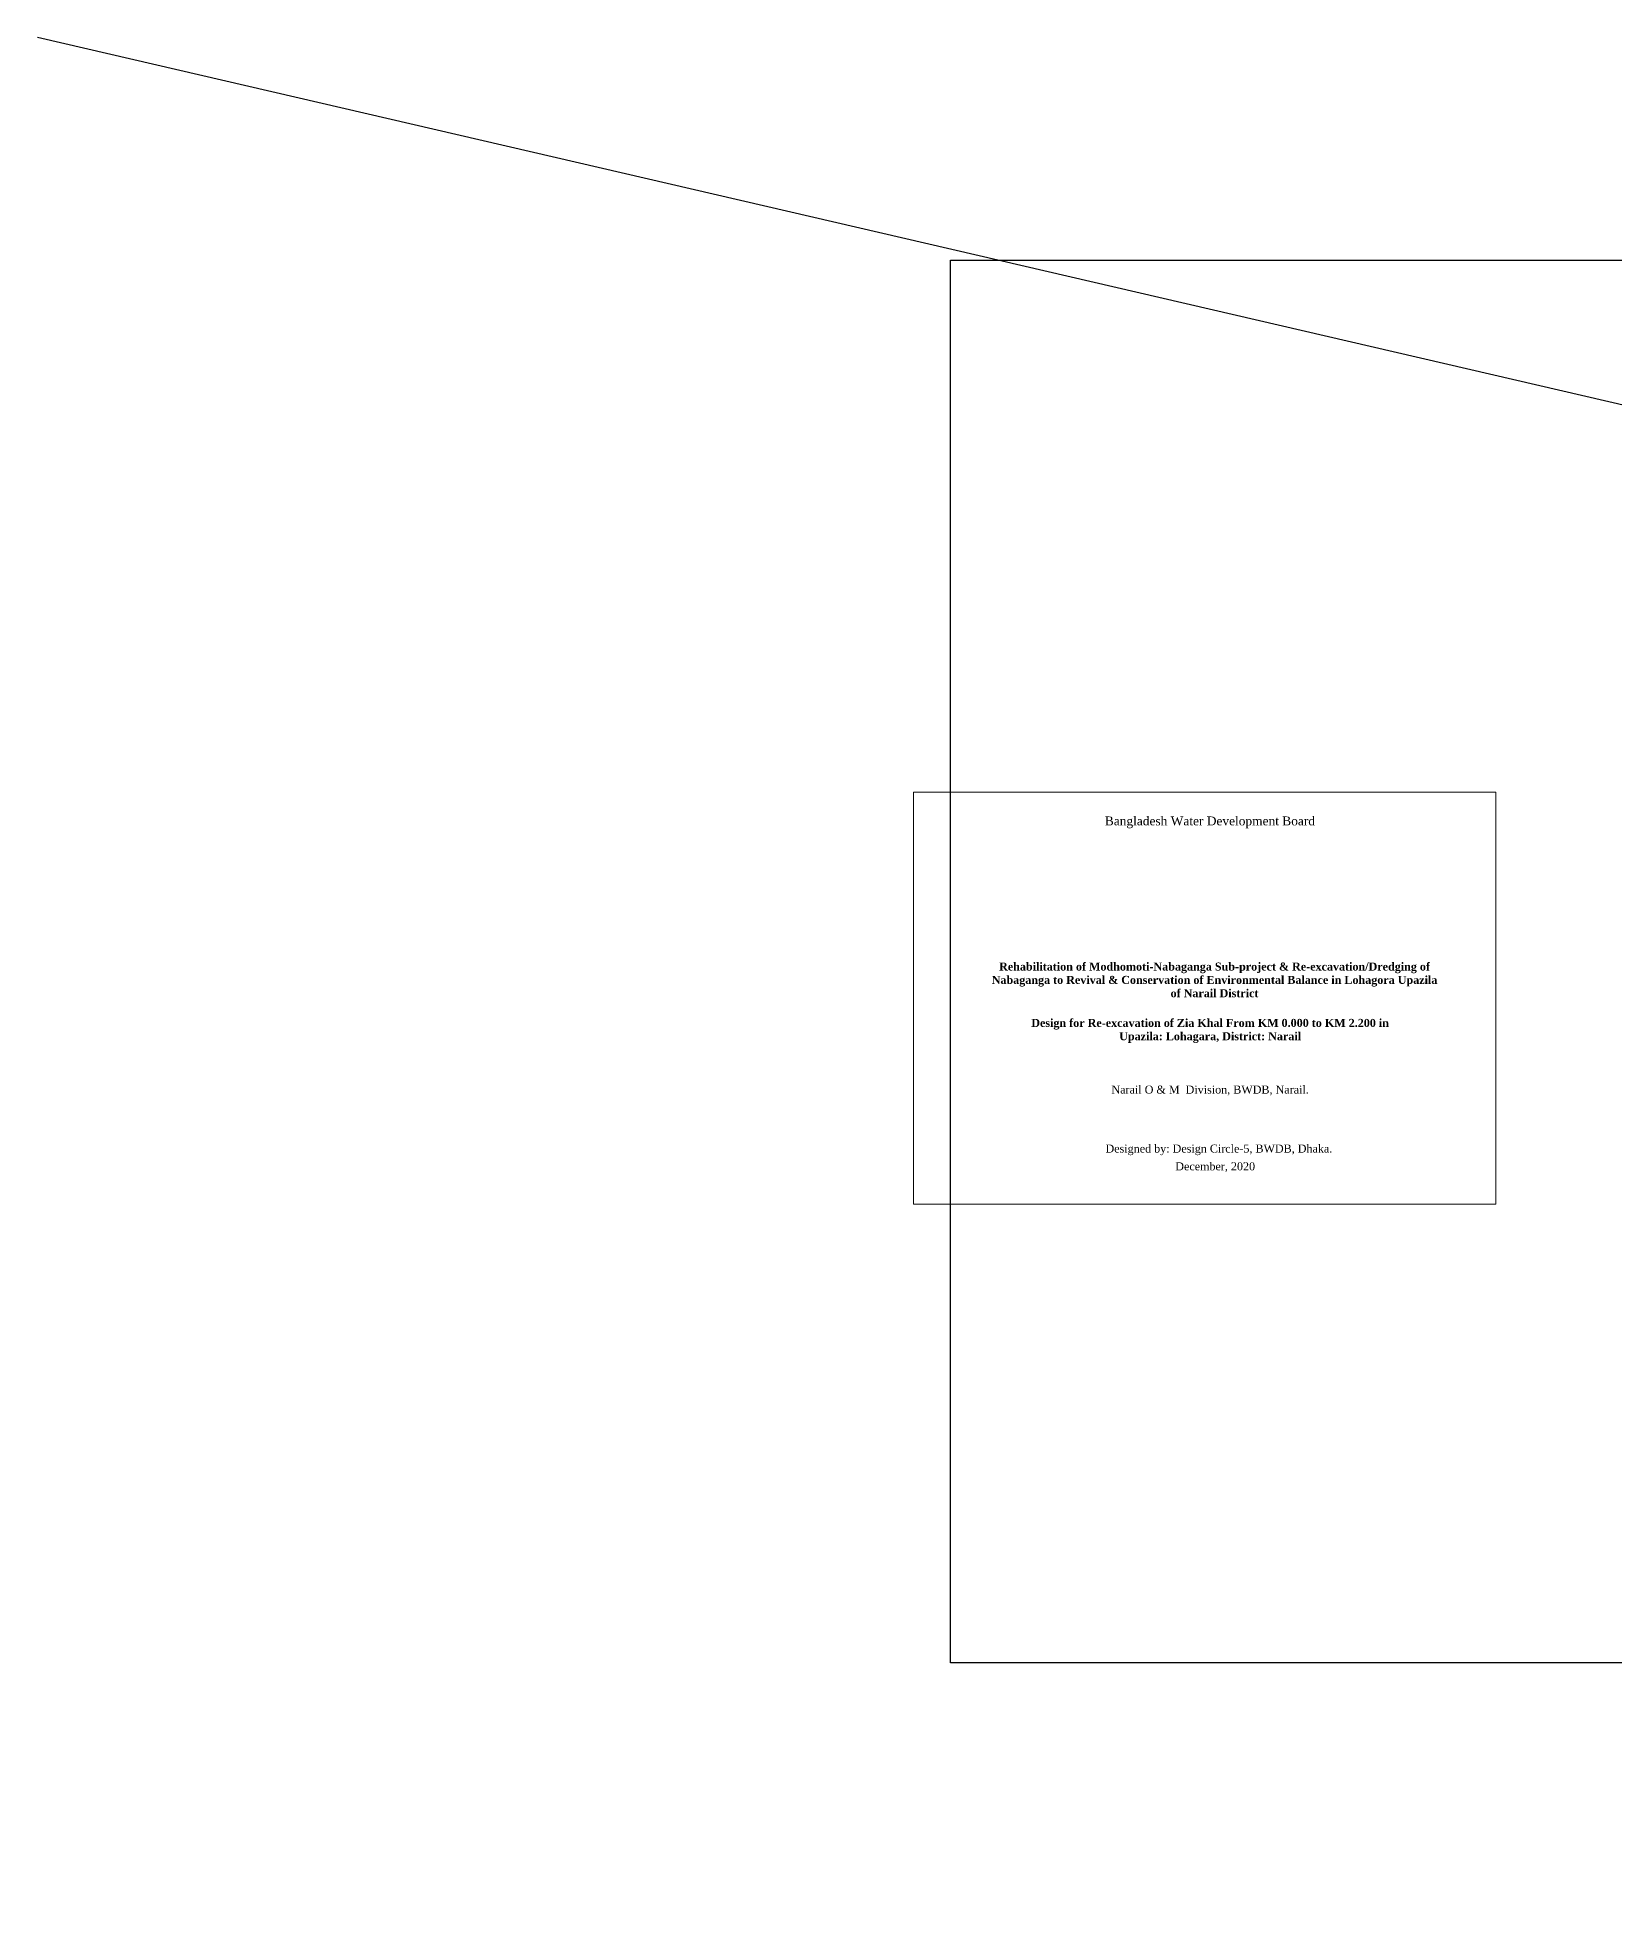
# Model space of a CAD drawing. Header units: metres. Extents: x 11843410 to 12733237, y -3989548 to -3515927.
# Drawn here: x 11843410 to 12017509, y -3722283 to -3515927 of the extents above; entities that cross this region are included whole.
import ezdxf

# ---------------------------------------------------------------- set-up
doc = ezdxf.new("R2010")
doc.units = ezdxf.units.M
doc.header["$LTSCALE"] = 50
doc.styles.get("Standard").update_dxf_attribs({"font": 'times.ttf'})

msp = doc.modelspace()

# ---------------------------------------------------------------- linework, layer by layer
at = {"lineweight": -2}
msp.add_line((12733236.795, -3722282.726), (11843410.486, -3515926.574), dxfattribs=at)
msp.add_lwpolyline([(11944191.903, -3540492.787), (12569774.212, -3540492.787), (12569774.212, -3695259.89), (11944191.903, -3695259.89)], close=True, dxfattribs=at)
at = {"color": 7, "linetype": 'ByBlock', "lineweight": 18}
for points in [[(11940134.234, -3644651.616), (12004394.234, -3644651.616), (12004394.234, -3599210.616), (11940134.234, -3599210.616)], [(11940134.708, -3644651.282), (11940134.708, -3599210.616), (12004394.234, -3599210.616), (12004394.234, -3644651.282), (11940134.708, -3644651.282)]]:
    msp.add_lwpolyline(points, close=True, dxfattribs=at)

# ---------------------------------------------------------------- texts
at = {"color": 7, "linetype": 'ByBlock', "lineweight": 30}
for s, insert, char_height, width, attachment_point in [('Bangladesh Water Development Board', (11961241.894, -3601891.04), 978.93209, 35162.92247, 1), ('{\\fTimes New Roman|b1|i0|c0|p18;Rehabilitation of Modhomoti-Nabaganga Sub-project & Re-excavation/Dredging of Nabaganga to Revival & Conservation of Environmental Balance in Lohagora Upazila of Narail District}', (11973346.342, -3618006.09), 882.875259, 49148.6844, 2), ('\\pl1.351,t0.9014;{\\fTimes New Roman|b1|i0|c0|p18;Design for Re-excavation of Zia Khal From KM 0.000 to KM 2.200 in \\PUpazila: Lohagara, District: Narail\\fTimes New Roman|b0|i0|c0|p18;\\C0;\\P \\P\\P\\P\\pl0,tz;Narail O & M  Division, BWDB, Narail.}', (11972858.789, -3624223.866), 882.875259, 46115.9905, 2), ('Designed by: Design Circle-5, BWDB, Dhaka.', (11961311.805, -3638090.49), 882.87526, 31712.59241, 1), ('December, 2020', (11969011.487, -3640049.547), 882.87526, 11989.19624, 1)]:
    msp.add_mtext(s, dxfattribs=dict(at, insert=insert, char_height=char_height, width=width, attachment_point=attachment_point))

doc.saveas('drawing.dxf')
